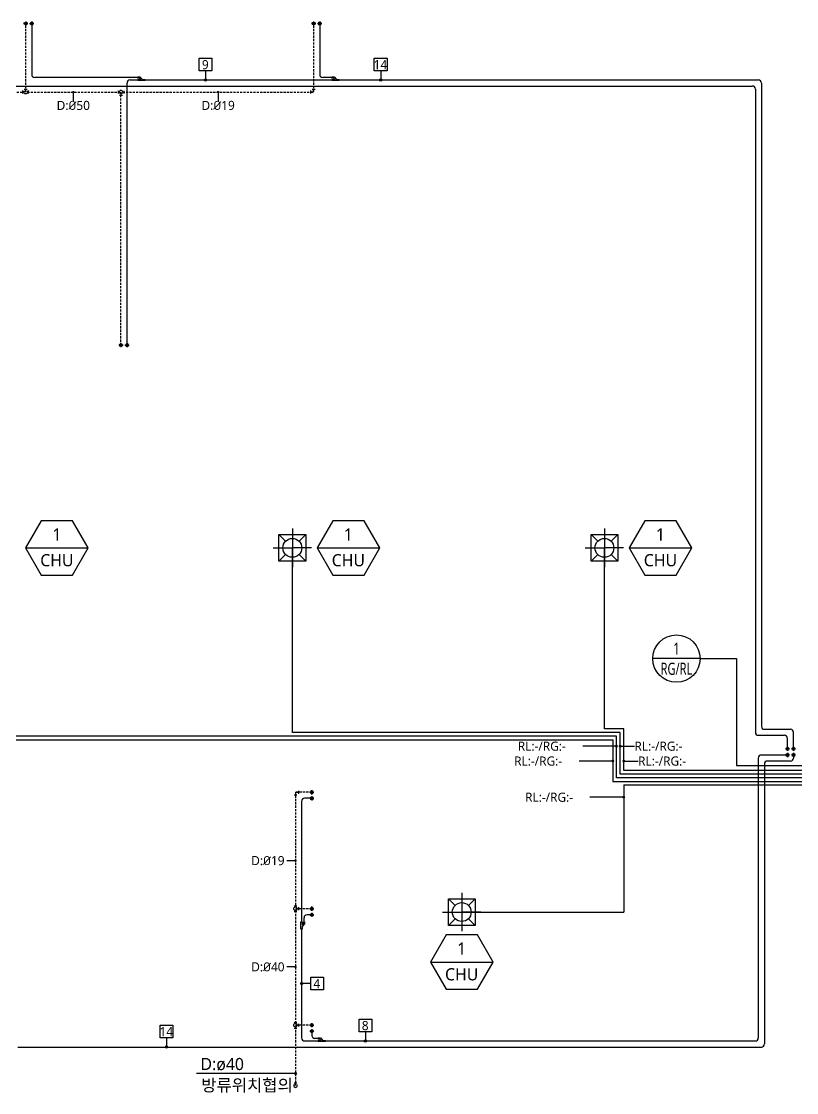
# Model space of a CAD drawing. Header units: millimetres. Extents: x 0 to 504600, y 0 to 118800.
# Drawn here: x 228546 to 260461, y 41961 to 86077 of the extents above; entities that cross this region are included whole.
import ezdxf
from ezdxf.enums import TextEntityAlignment as Align

# ---------------------------------------------------------------- set-up
doc = ezdxf.new("R2010")
doc.units = ezdxf.units.MM
doc.header["$LTSCALE"] = 200
doc.linetypes.add('HID', pattern=[2.3, 1.5, -0.8])
doc.layers.add('AM_8', color=1, linetype='Continuous', lineweight=25)
for name, color, linetype in [('LG-DRAIN', 4, 'HID'), ('LG-RLRG', 3, 'Continuous'), ('LG-TEXT', 2, 'Continuous'), ('LG-장비번호', 7, 'Continuous'), ('PIPE', 3, 'Continuous'), ('TE', 2, 'Continuous'), ('냉매관', 3, 'Continuous'), ('냉매배관평면도', 2, 'Continuous'), ('드레인', 4, 'HID'), ('미리내', 3, 'Continuous')]:
    doc.layers.add(name, color=color, linetype=linetype)
doc.styles.add('LG전자', font='')
doc.styles.add('SUNJIN', font='malgun.ttf')
doc.styles.get('LG전자').set_extended_font_data('Malgun Gothic')

# ---------------------------------------------------------------- blocks, each defined once
blk = doc.blocks.new('zw$A70B')
at = {"layer": '미리내', "color": 1}
for p, q in [((242, 242), (242, 1342)), ((242, 1342), (1342, 1342)), ((242, 1342), (517, 1067)), ((792, 1584), (792, 0)), ((1342, 1342), (1067, 1067)), ((1342, 1342), (1342, 242)), ((0, 792), (792, 792)), ((242, 242), (517, 517)), ((1584, 792), (792, 792)), ((1342, 242), (1067, 517)), ((1342, 242), (242, 242))]:
    blk.add_line(p, q, dxfattribs=at)
blk.add_circle((792, 792), 389, dxfattribs=at)
blk = doc.blocks.new('장비번호')
at = {"layer": 'LG-장비번호', "color": 0}
blk.add_line((-516, 0), (516, 0), dxfattribs=at)
blk.add_lwpolyline([(516, 0), (258, 447), (-258, 447), (-516, 0), (-258, -447), (258, -447)], close=True, dxfattribs=at)
blk = doc.blocks.new('A$C6AC5147B')
at = {"layer": 'PIPE', "color": 1, "linetype": 'Continuous'}
for p, q in [((150, 75), (0, 75)), ((75, 150), (75, 0))]:
    blk.add_line(p, q, dxfattribs=at)
at = {"layer": 'PIPE', "color": 0, "linetype": 'Continuous'}
for radius in [52.5, 37.5]:
    blk.add_circle((75, 75), radius, dxfattribs=at)
blk = doc.blocks.new('A$C761840EB')
at = {"layer": 'LG-DRAIN', "color": 2, "linetype": 'Continuous'}
for p, q in [((0, 10), (0, 106)), ((144, 154), (48, 154)), ((192, 10), (192, 106))]:
    blk.add_line(p, q, dxfattribs=at)
at = {"layer": 'LG-DRAIN', "linetype": 'Continuous'}
for p, q in [((38, 58), (0, 58)), ((96, 58), (96, 154)), ((154, 58), (192, 58))]:
    blk.add_line(p, q, dxfattribs=at)
at = {"layer": 'LG-DRAIN', "color": 2, "linetype": 'Continuous'}
blk.add_arc((96, 58), 57.6, 136.2383, 43.7617, dxfattribs=at)
blk = doc.blocks.new('A$C01A370DE')
at = {"layer": 'LG-DRAIN', "linetype": 'Continuous'}
for q in [(144, 96), (48, 0)]:
    blk.add_line((48, 96), q, dxfattribs=at)
at = {"layer": 'LG-DRAIN', "color": 2, "linetype": 'Continuous'}
for p, q in [((144, 144), (144, 48)), ((96, 0), (0, 0))]:
    blk.add_line(p, q, dxfattribs=at)
blk = doc.blocks.new('_DOT')
at = {"color": 0, "linetype": 'ByBlock'}
blk.add_line((-0.5, 0), (-1, 0), dxfattribs=at)
at = {"color": 0, "linetype": 'ByBlock', "const_width": 0.5}
blk.add_lwpolyline([(-0.25, 0, 1), (0.25, 0, 1)], format="xyb", close=True, dxfattribs=at)

msp = doc.modelspace()

# ---------------------------------------------------------------- hatches: boundary and pattern name
at = {"layer": 'AM_8'}
h = msp.add_hatch(color=256, dxfattribs=at)
edge = h.paths.add_edge_path()
edge.add_arc((236127, 83665), 45.1, 62.0968, 360, ccw=False)
edge.add_arc((236127, 83665), 45.1, 0, 62.0968, ccw=False)
h = msp.add_hatch(color=256, dxfattribs=at)
edge = h.paths.add_edge_path()
edge.add_arc((243338, 83665), 45.1, 62.0968, 360, ccw=False)
edge.add_arc((243338, 83665), 45.1, 0, 62.0968, ccw=False)
h = msp.add_hatch(color=256, dxfattribs=at)
edge = h.paths.add_edge_path()
edge.add_arc((240081, 46454), 45.1, 332.0968, 270, ccw=False)
edge.add_arc((240081, 46454), 45.1, 270, 332.0968, ccw=False)
h = msp.add_hatch(color=256, dxfattribs=at)
edge = h.paths.add_edge_path()
edge.add_arc((242710, 44087), 45.1, 332.0968, 270, ccw=False)
edge.add_arc((242710, 44087), 45.1, 270, 332.0968, ccw=False)
h = msp.add_hatch(color=256, dxfattribs=at)
edge = h.paths.add_edge_path()
edge.add_arc((234520, 43837), 45.1, 332.0968, 270, ccw=False)
edge.add_arc((234520, 43837), 45.1, 270, 332.0968, ccw=False)
h = msp.add_hatch(color=256, dxfattribs=at)
edge = h.paths.add_edge_path()
edge.add_arc((239831, 42748), 45.1, 332.0968, 270, ccw=False)
edge.add_arc((239831, 42748), 45.1, 270, 332.0968, ccw=False)
at = {"layer": '냉매배관평면도'}
h = msp.add_hatch(color=1, dxfattribs=at)
h.dxf.hatch_style = 1
edge = h.paths.add_edge_path()
edge.add_ellipse((253046, 56228), major_axis=(-60, 0), ratio=1, start_angle=0, end_angle=360, ccw=False)
h = msp.add_hatch(color=1, dxfattribs=at)
h.dxf.hatch_style = 1
edge = h.paths.add_edge_path()
edge.add_ellipse((253196, 56228), major_axis=(60, 0), ratio=1, start_angle=0, end_angle=360)
h = msp.add_hatch(color=1, dxfattribs=at)
h.dxf.hatch_style = 1
edge = h.paths.add_edge_path()
edge.add_ellipse((252892, 55616), major_axis=(-60, 0), ratio=1, start_angle=0, end_angle=360, ccw=False)
h = msp.add_hatch(color=1, dxfattribs=at)
h.dxf.hatch_style = 1
edge = h.paths.add_edge_path()
edge.add_ellipse((252896, 55616), major_axis=(-60, 0), ratio=1, start_angle=0, end_angle=360, ccw=False)
h = msp.add_hatch(color=1, dxfattribs=at)
h.dxf.hatch_style = 1
edge = h.paths.add_edge_path()
edge.add_ellipse((253346, 55616), major_axis=(60, 0), ratio=1, start_angle=0, end_angle=360)
h = msp.add_hatch(color=1, dxfattribs=at)
h.dxf.hatch_style = 1
edge = h.paths.add_edge_path()
edge.add_ellipse((253342, 54126), major_axis=(-60, 0), ratio=1, start_angle=0, end_angle=360, ccw=False)
h = msp.add_hatch(color=1, dxfattribs=at)
h.dxf.hatch_style = 1
edge = h.paths.add_edge_path()
edge.add_ellipse((253346, 54126), major_axis=(-60, 0), ratio=1, start_angle=0, end_angle=360, ccw=False)

# ---------------------------------------------------------------- linework, layer by layer
at = {"layer": 'LG-DRAIN', "color": 2, "linetype": 'Continuous'}
msp.add_line((239771, 42367), (239891, 42367), dxfattribs=at)
at = {"layer": 'LG-DRAIN', "linetype": 'Continuous'}
msp.add_line((239831, 42247), (239831, 42367), dxfattribs=at)
at = {"layer": 'LG-DRAIN', "color": 2, "linetype": 'Continuous'}
msp.add_arc((239831, 42247), 72, 136.2383, 43.7617, dxfattribs=at)
at = {"layer": 'LG-RLRG'}
for p, q in [((228970, 85905), (228970, 83890)), ((240826, 85905), (240826, 83890)), ((220519, 83415), (258639, 83415)), ((233336, 83765), (229095, 83765)), ((232895, 72743), (232895, 83540)), ((233020, 83665), (233336, 83665)), ((233636, 83665), (241324, 83665)), ((241324, 83765), (240951, 83765)), ((241624, 83665), (258889, 83665)), ((259014, 83540), (259014, 57050)), ((258764, 83290), (258764, 56800)), ((259139, 56925), (260211, 56925)), ((258889, 56675), (259961, 56675)), ((260086, 56114), (260086, 56550)), ((260336, 56114), (260336, 56800)), ((258886, 55739), (258886, 44212)), ((260086, 55864), (259011, 55864)), ((260211, 55614), (259261, 55614)), ((260336, 55864), (260336, 55739)), ((259136, 55489), (259136, 43962)), ((240081, 53955), (240081, 48996)), ((240503, 54080), (240206, 54080)), ((240181, 48996), (240181, 49158)), ((240503, 49283), (240306, 49283)), ((240081, 48696), (240081, 44212)), ((240503, 44487), (240503, 44312)), ((240768, 44187), (240628, 44187)), ((228393, 43837), (259011, 43837)), ((240206, 44087), (240768, 44087)), ((241068, 44087), (258761, 44087))]:
    msp.add_line(p, q, dxfattribs=at)
for centre, start, end in [((229095, 83890), 180, 270), ((240951, 83890), 180, 270), ((233020, 83540), 90, 180), ((258639, 83290), 0, 90), ((258889, 83540), 0, 90), ((259139, 57050), 180, 270), ((260211, 56800), 0, 90), ((258889, 56800), 180, 270), ((259961, 56550), 0, 90), ((259011, 55739), 90, 180), ((259261, 55489), 90, 180), ((260211, 55739), 270, 0), ((240206, 53955), 90, 180), ((240306, 49158), 90, 180), ((240206, 44212), 180, 270), ((240628, 44312), 180, 270), ((258761, 44212), 270, 0), ((259011, 43962), 270, 0)]:
    msp.add_arc(centre, 125, start, end, dxfattribs=at)
at = {"layer": 'LG-TEXT', "color": 1}
for p, q in [((235865, 84565), (236390, 84565)), ((235865, 84040), (235865, 84565)), ((236390, 84565), (236390, 84040)), ((243076, 84565), (243601, 84565)), ((243076, 84040), (243076, 84565)), ((243601, 84565), (243601, 84040)), ((236390, 84040), (235865, 84040)), ((236127, 84040), (236127, 83665)), ((243601, 84040), (243076, 84040)), ((243338, 84040), (243338, 83665)), ((239731, 51511), (239479, 51511)), ((239479, 51511), (239479, 51511)), ((239731, 47135), (239479, 47135)), ((239479, 47135), (239479, 47135)), ((240456, 46454), (240081, 46454)), ((240456, 46716), (240981, 46716)), ((240456, 46191), (240456, 46716)), ((240981, 46716), (240981, 46191)), ((240981, 46191), (240456, 46191)), ((234257, 44737), (234782, 44737)), ((234257, 44212), (234257, 44737)), ((234782, 44737), (234782, 44212)), ((242448, 44987), (242973, 44987)), ((242448, 44462), (242448, 44987)), ((242973, 44987), (242973, 44462)), ((234782, 44212), (234257, 44212)), ((234520, 44212), (234520, 43837)), ((242973, 44462), (242448, 44462)), ((242710, 44462), (242710, 44087)), ((239831, 42748), (235753, 42748))]:
    msp.add_line(p, q, dxfattribs=at)
at = {"layer": 'LG-TEXT', "color": 1, "linetype": 'ByBlock', "lineweight": -2}
for p, q in [((230682, 83065), (230682, 82805)), ((236646, 83065), (236646, 82805))]:
    msp.add_line(p, q, dxfattribs=at)
at = {"layer": 'LG-TEXT', "color": 1}
for centre in [(236127, 83665), (243338, 83665), (240081, 46454), (242710, 44087), (234520, 43837), (239831, 42748)]:
    msp.add_circle(centre, 45.1, dxfattribs=at)
at = {"layer": 'TE'}
msp.add_line((256490, 59834), (254540, 59834), dxfattribs=at)
at = {"layer": 'TE', "color": 6}
for p, q in [((256490, 59834), (257988, 59839)), ((257988, 59839), (257988, 55436)), ((257988, 55436), (261070, 55436))]:
    msp.add_line(p, q, dxfattribs=at)
at = {"layer": 'TE'}
msp.add_circle((255515, 59834), 975, dxfattribs=at)
at = {"layer": '냉매관', "color": 2}
for points in [[(233636, 83640), (233336, 83640), (233336, 83690), (233457, 83690), (233407, 83740), (233336, 83740), (233336, 83790), (233428, 83790), (233528, 83690), (233636, 83690)], [(241624, 83640), (241324, 83640), (241324, 83690), (241446, 83690), (241396, 83740), (241324, 83740), (241324, 83790), (241416, 83790), (241516, 83690), (241624, 83690)], [(240056, 48696), (240056, 48996), (240106, 48996), (240106, 48874), (240156, 48924), (240156, 48996), (240206, 48996), (240206, 48904), (240106, 48804), (240106, 48696)], [(241068, 44062), (240768, 44062), (240768, 44112), (240889, 44112), (240839, 44162), (240768, 44162), (240768, 44212), (240860, 44212), (240960, 44112), (241068, 44112)]]:
    msp.add_lwpolyline(points, close=True, dxfattribs=at)
at = {"layer": '냉매배관평면도'}
for p, q in [((239700, 56795), (239700, 64395)), ((252549, 56945), (252549, 64395)), ((253346, 56945), (252549, 56945)), ((253346, 55229), (253346, 56945)), ((215550, 56495), (252896, 56495)), ((253046, 56645), (227700, 56645)), ((253196, 56795), (239700, 56795)), ((252896, 56495), (252896, 54779)), ((253046, 54929), (253046, 56645)), ((253196, 55079), (253196, 56795)), ((261070, 55229), (253346, 55229)), ((252896, 54779), (261520, 54779)), ((261370, 54929), (253046, 54929)), ((261220, 55079), (253196, 55079)), ((253346, 54629), (261670, 54629)), ((253346, 54629), (253346, 49395)), ((246675, 49395), (253346, 49395))]:
    msp.add_line(p, q, dxfattribs=at)
at = {"layer": '냉매배관평면도', "color": 1}
for p, q in [((253046, 56228), (251657, 56228)), ((253196, 56228), (253785, 56228)), ((252892, 55616), (251504, 55616)), ((252896, 55616), (251507, 55616)), ((253346, 55616), (253935, 55616)), ((253342, 54126), (251954, 54126)), ((253346, 54126), (251957, 54126))]:
    msp.add_line(p, q, dxfattribs=at)
at = {"layer": '드레인', "ltscale": 0.3}
for p, q in [((228720, 85905), (228720, 83165)), ((240576, 85905), (240576, 83165)), ((219797, 83165), (228648, 83165)), ((228792, 83165), (232573, 83165)), ((232645, 72743), (232645, 83165)), ((232717, 83165), (240576, 83165)), ((239831, 54330), (239831, 49605)), ((240503, 54330), (239831, 54330)), ((240503, 49533), (239831, 49533)), ((239831, 49461), (239831, 44809)), ((240503, 44737), (239831, 44737)), ((239831, 44665), (239831, 42367))]:
    msp.add_line(p, q, dxfattribs=at)

# ---------------------------------------------------------------- block references
at = {"layer": 'LG-RLRG', "yscale": 1.142857142857143, "zscale": 1.142857142857143}
for p, xscale in [((229056, 85905), -1.142857142857143), ((240912, 85905), -1.142857142857143), ((232980, 72657), -1.142857142857143), ((260000, 56029), 1.142857142857143), ((260250, 56029), 1.142857142857143), ((260000, 55779), 1.142857142857143), ((260250, 55779), 1.142857142857143)]:
    msp.add_blockref('A$C6AC5147B', p, dxfattribs=dict(at, xscale=xscale))
at = {"layer": 'LG-RLRG', "xscale": 1.142857142857143, "yscale": 1.142857142857143, "zscale": 1.142857142857143, "rotation": 90}
for p in [(240589, 53994), (240589, 49198), (240589, 44401)]:
    msp.add_blockref('A$C6AC5147B', p, dxfattribs=at)
at = {"layer": 'LG-TEXT', "color": 1, "xscale": 100, "yscale": 100, "zscale": 100, "rotation": 89.9999999999815}
for p in [(230682, 83165), (236646, 83165)]:
    msp.add_blockref('_DOT', p, dxfattribs=at)
at = {"layer": 'LG-TEXT', "color": 1, "xscale": 100, "yscale": 100, "zscale": 100}
for p in [(239831, 51511), (239831, 47135)]:
    msp.add_blockref('_DOT', p, dxfattribs=at)
at = {"layer": 'TE', "color": 2, "xscale": 2.5, "yscale": 2.5, "zscale": 2.5}
for p in [(230006, 64390), (242006, 64390), (254855, 64390), (246672, 47335)]:
    msp.add_blockref('장비번호', p, dxfattribs=at)
at = {"layer": '드레인', "ltscale": 0.3, "xscale": 1.142857142857143, "yscale": 1.142857142857143, "zscale": 1.142857142857143}
for p in [(228635, 85905), (240491, 85905), (232559, 72657)]:
    msp.add_blockref('A$C6AC5147B', p, dxfattribs=at)
at = {"layer": '드레인', "yscale": 1.25, "zscale": 1.25}
for name, p, xscale in [('A$C761840EB', (228840, 83093), -1.25), ('A$C01A370DE', (239771, 54210), 1.25)]:
    msp.add_blockref(name, p, dxfattribs=dict(at, xscale=xscale))
for name, p, xscale, rotation in [('A$C761840EB', (232765, 83237), 1.25, 180), ('A$C01A370DE', (240636, 83285), 1.25, 180), ('A$C761840EB', (239759, 49413), -1.25, 270), ('A$C761840EB', (239759, 44617), -1.25, 270)]:
    msp.add_blockref(name, p, dxfattribs=dict(at, xscale=xscale, rotation=rotation))
at = {"layer": '드레인', "ltscale": 0.3, "xscale": -1.142857142857143, "yscale": 1.142857142857143, "zscale": 1.142857142857143, "rotation": 89.99999999999997}
for p in [(240589, 54415), (240589, 49619), (240589, 44823)]:
    msp.add_blockref('A$C6AC5147B', p, dxfattribs=at)
at = {"layer": '미리내', "color": 1}
for p in [(238908, 63603), (251757, 63603), (245883, 48603)]:
    msp.add_blockref('zw$A70B', p, dxfattribs=at)

# ---------------------------------------------------------------- texts
at = {"layer": 'LG-TEXT', "color": 2, "style": 'SUNJIN'}
for s, height, p in [('9', 375, (236116, 84110)), ('14', 375, (243327, 84110)), ('OAC-22', 18.8, (260084, 56121)), ('OAC-30', 18.8, (260334, 56121)), ('OAC-32', 18.8, (260084, 55871)), ('OAC-34', 18.8, (260334, 55871)), ('4', 375, (240707, 46261)), ('14', 375, (234509, 44282)), ('8', 375, (242700, 44532))]:
    msp.add_text(s, height=height, dxfattribs=at).set_placement(p, align=Align.CENTER)
for s, p in [('D:ø40', (237708, 42887)), ('방류위치협의', (239718, 42015))]:
    msp.add_text(s, height=500, dxfattribs=at).set_placement(p, align=Align.RIGHT)
at = {"layer": 'LG-TEXT', "char_height": 375, "style": 'LG전자'}
for s, insert, attachment_point in [('D:{\\fISOCPEUR|b0|i0|c129|p34;%%C}50', (230682, 82805), 2), ('D:{\\fISOCPEUR|b0|i0|c129|p34;%%C}19', (236646, 82805), 2), ('D:{\\fISOCPEUR|b0|i0|c129|p34;%%C}19', (239379, 51702), 3), ('D:{\\fISOCPEUR|b0|i0|c129|p34;%%C}40', (239379, 47326), 3)]:
    msp.add_mtext(s, dxfattribs=dict(at, insert=insert, attachment_point=attachment_point))
at = {"layer": 'TE', "color": 2, "style": 'SUNJIN'}
for s, p in [('1', (230006, 64948)), ('1', (242006, 64948)), ('1', (254855, 64948)), ('CHU', (230006, 63886)), ('CHU', (242006, 63886)), ('CHU', (254855, 63886)), ('1', (246672, 47894)), ('CHU', (246672, 46832))]:
    msp.add_text(s, height=500, dxfattribs=at).set_placement(p, align=Align.MIDDLE_CENTER)
at = {"layer": 'TE', "style": 'SUNJIN', "width": 0.7}
for s, p in [('1', (255515, 60241)), ('RG/RL', (255515, 59417))]:
    msp.add_text(s, height=500, dxfattribs=at).set_placement(p, align=Align.MIDDLE_CENTER)
at = {"layer": '냉매배관평면도', "lineweight": 9, "ltscale": 2000, "style": 'SUNJIN'}
for p in [(248982, 56228, 0), (253785, 56228, 0), (248832, 55616, 0), (253935, 55616, 0), (249282, 54126, 0)]:
    msp.add_text('RL:-/RG:-', height=375, dxfattribs=at).set_placement(p, align=Align.MIDDLE_LEFT)

doc.saveas('drawing.dxf')
